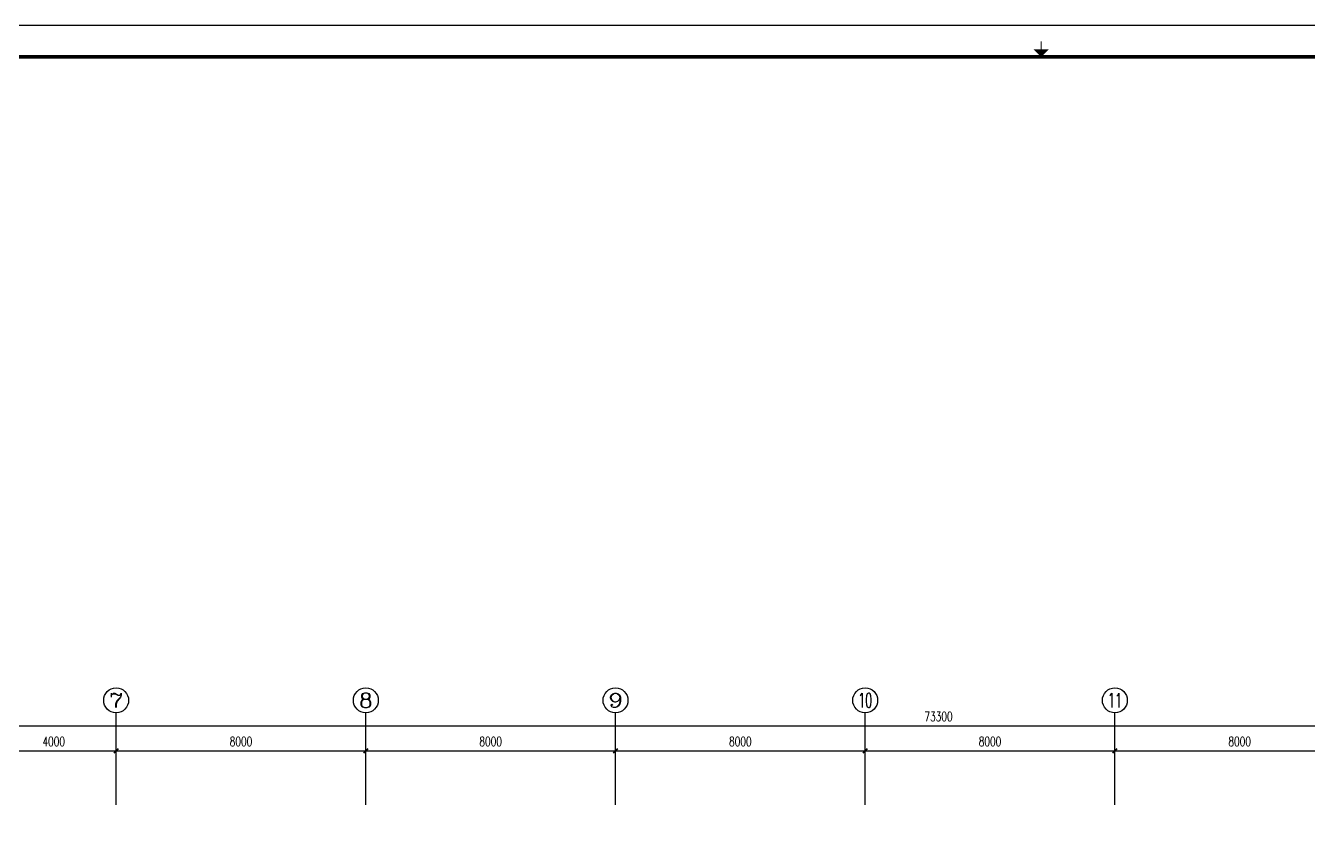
# Model space of a CAD drawing. Extents: x 190999 to 834799, y -200814 to 215286.
# Drawn here: x 217912 to 259012, y -37728 to -12314 of the extents above; entities that cross this region are included whole.
import ezdxf
from ezdxf.enums import TextEntityAlignment as Align

# ---------------------------------------------------------------- set-up
doc = ezdxf.new("R2010")
doc.units = 0
doc.header["$LTSCALE"] = 1000
doc.header["$MEASUREMENT"] = 0
for name, color, linetype in [('AXIS', 3, 'Continuous'), ('AXIS_TEXT', 7, 'Continuous'), ('图框', 189, 'Continuous')]:
    doc.layers.add(name, color=color, linetype=linetype)
doc.styles.add('_TCH_AXIS', font='COMPLEX', dxfattribs={"bigfont": 'GBCBIG'})
doc.styles.add('COMPLEX', font='COMPLEX')
doc.styles.add('DIM_FONT', font='SIMPLEX', dxfattribs={"width": 0.7, "bigfont": 'GBCBIG'})
doc.dimstyles.new('DIMN', dxfattribs={"dimtxt": 300, "dimasz": 100, "dimexe": 250, "dimexo": 300, "dimgap": 150, "dimtad": 1, "dimdec": 0, "dimzin": 0, "dimdsep": 46, "dimtxsty": 'DIM_FONT', "dimblk": 'ARCHTICK', "dimcen": 0.09, "dimclrt": 7, "dimazin": 2, "dimtfac": 1, "dimtdec": 0, "dimtix": 1, "dimtmove": 2, "dimatfit": 3, "dimfxl": 0, "dimtolj": 1, "dimtzin": 0, "dimarcsym": 0})

# ---------------------------------------------------------------- blocks, each defined once
blk = doc.blocks.new('TJAD_TK_A0')
at = {"layer": '图框'}
blk.add_line((2162, 399.3), (973, 399.3), dxfattribs=at)
at = {"layer": '图框', "const_width": 0.3}
blk.add_lwpolyline([(1567.5, 391.74), (1567.5, 394.24)], dxfattribs=at)
at = {"layer": '图框', "const_width": 1.2}
blk.add_lwpolyline([(2152, -431.7), (2152, 389.3), (998, 389.3), (998, -431.7)], close=True, dxfattribs=at)
at = {"layer": '图框'}
blk.add_solid([(1565, 391.74), (1570, 391.74), (1567.5, 389.24)], dxfattribs=at)
blk = doc.blocks.new('_ArchTick')
at = {"const_width": 0.5}
blk.add_lwpolyline([(-0.7, -0.7), (0.7, 0.7)], dxfattribs=at)
blk = doc.blocks.new('*D1302')
at = {"layer": 'AXIS', "color": 0, "lineweight": -2}
for p, q in [((216812, -36964), (216812, -35314)), ((220812, -36964), (220812, -35314)), ((216812, -35564), (220812, -35564))]:
    blk.add_line(p, q, dxfattribs=at)
at = {"layer": 'Defpoints', "color": 0}
for p in [(220812, -35564), (216812, -37264), (220812, -37264)]:
    blk.add_point(p, dxfattribs=at)
at = {"layer": 'AXIS', "color": 0, "lineweight": -2, "xscale": 100, "yscale": 100, "zscale": 100, "rotation": 180}
blk.add_blockref('_ArchTick', (216812, -35564), dxfattribs=at)
at = {"layer": 'AXIS', "color": 0, "lineweight": -2, "xscale": 100, "yscale": 100, "zscale": 100}
blk.add_blockref('_ArchTick', (220812, -35564), dxfattribs=at)
at = {"layer": 'AXIS', "color": 7, "insert": (218812, -35264), "char_height": 300, "attachment_point": 5, "style": 'DIM_FONT'}
blk.add_mtext('\\A1;4000', dxfattribs=at)
blk = doc.blocks.new('*D1303')
at = {"layer": 'AXIS', "color": 0, "lineweight": -2}
for p, q in [((220812, -36964), (220812, -35314)), ((228812, -36964), (228812, -35314)), ((220812, -35564), (228812, -35564))]:
    blk.add_line(p, q, dxfattribs=at)
at = {"layer": 'Defpoints', "color": 0}
for p in [(228812, -35564), (220812, -37264), (228812, -37264)]:
    blk.add_point(p, dxfattribs=at)
at = {"layer": 'AXIS', "color": 0, "lineweight": -2, "xscale": 100, "yscale": 100, "zscale": 100, "rotation": 180}
blk.add_blockref('_ArchTick', (220812, -35564), dxfattribs=at)
at = {"layer": 'AXIS', "color": 0, "lineweight": -2, "xscale": 100, "yscale": 100, "zscale": 100}
blk.add_blockref('_ArchTick', (228812, -35564), dxfattribs=at)
at = {"layer": 'AXIS', "color": 7, "insert": (224812, -35264), "char_height": 300, "attachment_point": 5, "style": 'DIM_FONT'}
blk.add_mtext('\\A1;8000', dxfattribs=at)
blk = doc.blocks.new('*D1304')
at = {"layer": 'AXIS', "color": 0, "lineweight": -2}
for p, q in [((228812, -36964), (228812, -35314)), ((236812, -36964), (236812, -35314)), ((228812, -35564), (236812, -35564))]:
    blk.add_line(p, q, dxfattribs=at)
at = {"layer": 'Defpoints', "color": 0}
for p in [(236812, -35564), (228812, -37264), (236812, -37264)]:
    blk.add_point(p, dxfattribs=at)
at = {"layer": 'AXIS', "color": 0, "lineweight": -2, "xscale": 100, "yscale": 100, "zscale": 100, "rotation": 180}
blk.add_blockref('_ArchTick', (228812, -35564), dxfattribs=at)
at = {"layer": 'AXIS', "color": 0, "lineweight": -2, "xscale": 100, "yscale": 100, "zscale": 100}
blk.add_blockref('_ArchTick', (236812, -35564), dxfattribs=at)
at = {"layer": 'AXIS', "color": 7, "insert": (232812, -35264), "char_height": 300, "attachment_point": 5, "style": 'DIM_FONT'}
blk.add_mtext('\\A1;8000', dxfattribs=at)
blk = doc.blocks.new('*D1305')
at = {"layer": 'AXIS', "color": 0, "lineweight": -2}
for p, q in [((236812, -36964), (236812, -35314)), ((244812, -36964), (244812, -35314)), ((236812, -35564), (244812, -35564))]:
    blk.add_line(p, q, dxfattribs=at)
at = {"layer": 'Defpoints', "color": 0}
for p in [(244812, -35564), (236812, -37264), (244812, -37264)]:
    blk.add_point(p, dxfattribs=at)
at = {"layer": 'AXIS', "color": 0, "lineweight": -2, "xscale": 100, "yscale": 100, "zscale": 100, "rotation": 180}
blk.add_blockref('_ArchTick', (236812, -35564), dxfattribs=at)
at = {"layer": 'AXIS', "color": 0, "lineweight": -2, "xscale": 100, "yscale": 100, "zscale": 100}
blk.add_blockref('_ArchTick', (244812, -35564), dxfattribs=at)
at = {"layer": 'AXIS', "color": 7, "insert": (240812, -35264), "char_height": 300, "attachment_point": 5, "style": 'DIM_FONT'}
blk.add_mtext('\\A1;8000', dxfattribs=at)
blk = doc.blocks.new('*D1306')
at = {"layer": 'AXIS', "color": 0, "lineweight": -2}
for p, q in [((244812, -36964), (244812, -35314)), ((252812, -36964), (252812, -35314)), ((244812, -35564), (252812, -35564))]:
    blk.add_line(p, q, dxfattribs=at)
at = {"layer": 'Defpoints', "color": 0}
for p in [(252812, -35564), (244812, -37264), (252812, -37264)]:
    blk.add_point(p, dxfattribs=at)
at = {"layer": 'AXIS', "color": 0, "lineweight": -2, "xscale": 100, "yscale": 100, "zscale": 100, "rotation": 180}
blk.add_blockref('_ArchTick', (244812, -35564), dxfattribs=at)
at = {"layer": 'AXIS', "color": 0, "lineweight": -2, "xscale": 100, "yscale": 100, "zscale": 100}
blk.add_blockref('_ArchTick', (252812, -35564), dxfattribs=at)
at = {"layer": 'AXIS', "color": 7, "insert": (248812, -35264), "char_height": 300, "attachment_point": 5, "style": 'DIM_FONT'}
blk.add_mtext('\\A1;8000', dxfattribs=at)
blk = doc.blocks.new('*D1307')
at = {"layer": 'AXIS', "color": 0, "lineweight": -2}
for p, q in [((252812, -36964), (252812, -35314)), ((260812, -36964), (260812, -35314)), ((252812, -35564), (260812, -35564))]:
    blk.add_line(p, q, dxfattribs=at)
at = {"layer": 'Defpoints', "color": 0}
for p in [(260812, -35564), (252812, -37264), (260812, -37264)]:
    blk.add_point(p, dxfattribs=at)
at = {"layer": 'AXIS', "color": 0, "lineweight": -2, "xscale": 100, "yscale": 100, "zscale": 100, "rotation": 180}
blk.add_blockref('_ArchTick', (252812, -35564), dxfattribs=at)
at = {"layer": 'AXIS', "color": 0, "lineweight": -2, "xscale": 100, "yscale": 100, "zscale": 100}
blk.add_blockref('_ArchTick', (260812, -35564), dxfattribs=at)
at = {"layer": 'AXIS', "color": 7, "insert": (256812, -35264), "char_height": 300, "attachment_point": 5, "style": 'DIM_FONT'}
blk.add_mtext('\\A1;8000', dxfattribs=at)
blk = doc.blocks.new('*D1312')
at = {"layer": 'AXIS', "color": 0, "lineweight": -2}
for p, q in [((210512, -36964), (210512, -34514)), ((283812, -36964), (283812, -34514)), ((210512, -34764), (283812, -34764))]:
    blk.add_line(p, q, dxfattribs=at)
at = {"layer": 'Defpoints', "color": 0}
for p in [(283812, -34764), (210512, -37264), (283812, -37264)]:
    blk.add_point(p, dxfattribs=at)
at = {"layer": 'AXIS', "color": 0, "lineweight": -2, "xscale": 100, "yscale": 100, "zscale": 100, "rotation": 180}
blk.add_blockref('_ArchTick', (210512, -34764), dxfattribs=at)
at = {"layer": 'AXIS', "color": 0, "lineweight": -2, "xscale": 100, "yscale": 100, "zscale": 100}
blk.add_blockref('_ArchTick', (283812, -34764), dxfattribs=at)
at = {"layer": 'AXIS', "color": 7, "insert": (247162, -34464), "char_height": 300, "attachment_point": 5, "style": 'DIM_FONT'}
blk.add_mtext('\\A1;73300', dxfattribs=at)
blk = doc.blocks.new('_AXISO')
blk.add_circle((0, 0), 0.5)
at = {"layer": 'AXIS_TEXT', "style": 'COMPLEX', "width": 1.041667}
blk.add_attdef('A', text='', height=0.56, dxfattribs=at).set_placement((-0.25, -0.28), (0.25, -0.28), align=Align.FIT)

msp = doc.modelspace()

# ---------------------------------------------------------------- linework, layer by layer
at = {"layer": 'AXIS'}
for p, q in [((220811.6, -37293.5), (220811.6, -34344.4)), ((228811.6, -37293.5), (228811.6, -34344.4)), ((236811.6, -37293.5), (236811.6, -34344.4)), ((244811.6, -37293.5), (244811.6, -34344.4)), ((252811.6, -37293.5), (252811.6, -34344.4))]:
    msp.add_line(p, q, dxfattribs=at)

# ---------------------------------------------------------------- block references
ref = msp.add_blockref('_AXISO', (220811.6, -33944.4), dxfattribs=dict(at, xscale=800, yscale=800, zscale=800))
ref.add_attrib('A', '7', dxfattribs={"layer": 'AXIS_TEXT', "height": 452.5, "style": '_TCH_AXIS', "width": 1.5}).set_placement((220585.4, -34170.7), (221037.9, -34170.7), align=Align.FIT)
ref = msp.add_blockref('_AXISO', (228811.6, -33944.4), dxfattribs=dict(at, xscale=800, yscale=800, zscale=800))
ref.add_attrib('A', '8', dxfattribs={"layer": 'AXIS_TEXT', "height": 452.5, "style": '_TCH_AXIS', "width": 1.5}).set_placement((228585.4, -34170.7), (229037.9, -34170.7), align=Align.FIT)
ref = msp.add_blockref('_AXISO', (236811.6, -33944.4), dxfattribs=dict(at, xscale=800, yscale=800, zscale=800))
ref.add_attrib('A', '9', dxfattribs={"layer": 'AXIS_TEXT', "height": 452.5, "style": '_TCH_AXIS', "width": 1.5}).set_placement((236585.4, -34170.7), (237037.9, -34170.7), align=Align.FIT)
ref = msp.add_blockref('_AXISO', (244811.6, -33944.4), dxfattribs=dict(at, xscale=800, yscale=800, zscale=800))
ref.add_attrib('A', '10', dxfattribs={"layer": 'AXIS_TEXT', "height": 452.55, "style": '_TCH_AXIS', "width": 0.724138}).set_placement((244585.4, -34170.7), (245037.9, -34170.7), align=Align.FIT)
ref = msp.add_blockref('_AXISO', (252811.6, -33944.4), dxfattribs=dict(at, xscale=800, yscale=800, zscale=800))
ref.add_attrib('A', '11', dxfattribs={"layer": 'AXIS_TEXT', "height": 452.55, "style": '_TCH_AXIS', "width": 0.875}).set_placement((252585.4, -34170.7), (253037.9, -34170.7), align=Align.FIT)
at = {"layer": '图框', "xscale": 100, "yscale": 100, "zscale": 100}
msp.add_blockref('TJAD_TK_A0', (93698.6, -52243.2), dxfattribs=at)

# ---------------------------------------------------------------- dimensions: what is measured, and where the dimension line sits
at = {"layer": 'AXIS'}
for p1, p2, distance, picture, middle in [((210511.6, -37263.5), (283811.6, -37263.5), 2500, '*D1312', (247161.6, -34463.5)), ((216811.6, -37263.5), (220811.6, -37263.5), 1700, '*D1302', (218811.6, -35263.5)), ((220811.6, -37263.5), (228811.6, -37263.5), 1700, '*D1303', (224811.6, -35263.5)), ((228811.6, -37263.5), (236811.6, -37263.5), 1700, '*D1304', (232811.6, -35263.5)), ((236811.6, -37263.5), (244811.6, -37263.5), 1700, '*D1305', (240811.6, -35263.5)), ((244811.6, -37263.5), (252811.6, -37263.5), 1700, '*D1306', (248811.6, -35263.5)), ((252811.6, -37263.5), (260811.6, -37263.5), 1700, '*D1307', (256811.6, -35263.5))]:
    dim = msp.add_aligned_dim(p1=p1, p2=p2, distance=distance, dimstyle='DIMN', dxfattribs=at)
    dim.commit()
    dim.dimension.update_dxf_attribs({"geometry": picture, "text_midpoint": middle})

doc.saveas('drawing.dxf')
